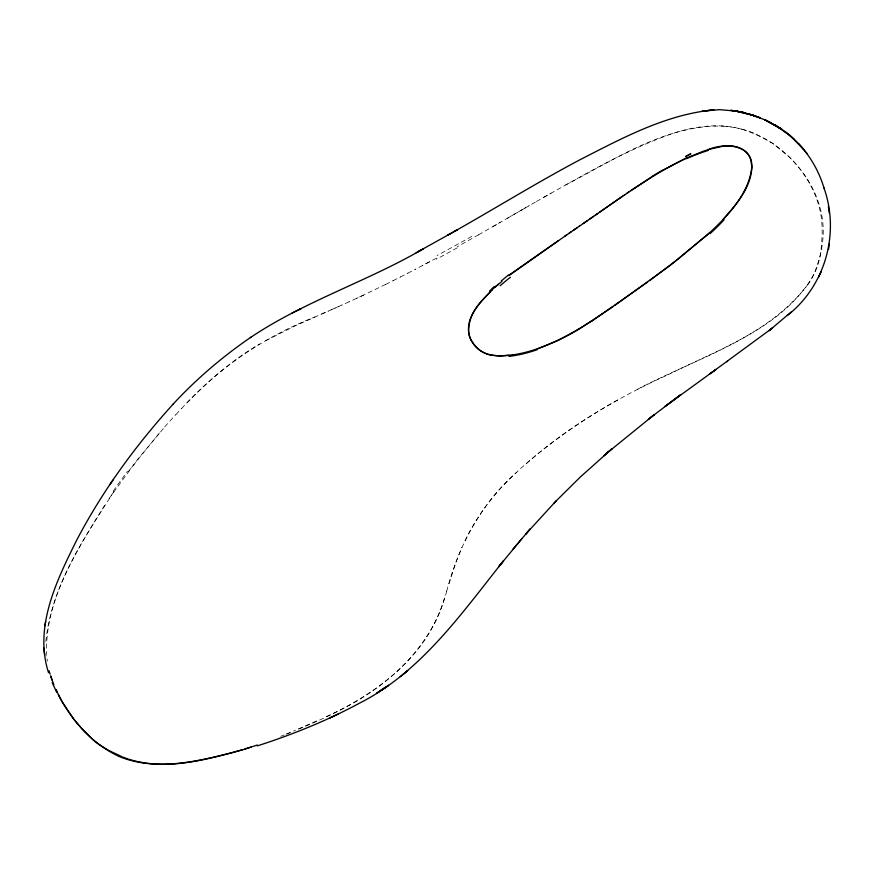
<?xml version="1.0" encoding="UTF-8"?>
<svg xmlns="http://www.w3.org/2000/svg" width="874" height="874" viewBox="0 0 874 874"><rect width="100%" height="100%" fill="white"/><g stroke="black" fill="none" stroke-linecap="round" stroke-linejoin="round"><path stroke-width="0.66" stroke-dasharray="4.37 3.28" d="M45.841 641.538C50.714 591.25 78.66 547.102 104.705 505.15M448.996 583.887L456.162 561.796L461.876 547.408M446.734 591.152C457.768 548.315 478.886 507.75 511.312 477.226C543.672 446.21 580.806 420.481 619.939 398.762M446.723 590.999C431.395 651.469 379.655 693.923 324.33 717.412M444.44 598.067C424.928 666.698 358.832 704.837 296.942 729.757M465.012 540.733C477.51 515.015 495.077 491.854 516.272 472.681M113.795 491.669C82.964 540.558 45.109 593.828 46.486 654.08M109.108 498.519L138.19 458.632L164.902 426.752M808.374 283.908C766.52 339.123 695.278 358.482 636.501 389.815M128.139 471.731L159.45 432.98M164.716 426.84L175.805 414.604M175.936 414.571L181.41 408.639M181.497 408.639C218.085 368.063 264.177 336.938 314.935 316.934M187.08 402.848C208.897 380.529 232.604 359.717 259.654 343.941M526.498 463.504C569.324 426.075 618.705 396.774 670.533 373.624M507.39 218.271L521.887 209.88M478.537 234.833L536.68 201.37M522.139 209.749L529.426 205.543M492.958 226.585L500.234 222.4M536.439 201.49L551.133 193.121M543.737 197.316C583.614 174.975 623.348 151.694 666.338 135.765C693.705 125.539 725.049 120.863 752.59 133.176A148.307 144.308 -8.9 0 1 765.832 139.163C794.772 155.856 817.649 186.282 821.626 219.898A169.195 164.662 -13.3 0 1 822.172 235.357L820.926 251.668L818.785 261.719A77.425 75.404 -12.3 0 1 813.399 275.474C782.907 327.368 721.476 347.972 670.413 373.602M478.69 234.756L457.386 246.708M565.609 184.96C615.056 159.461 665.322 124.709 723.191 126.085M265.718 340.685L295.674 325.62L342.116 304.971M436.454 258.125L422.24 265.674M429.516 261.829L415.041 269.443M407.754 273.223L415.27 269.334M400.412 276.982L407.994 273.103M393.027 280.729L400.631 276.872M385.62 284.432L393.213 280.641M385.751 284.367L356.21 298.591M363.551 295.139L349.032 301.88M316.508 720.963L293.555 731.09M349.163 301.803L328.165 311.166M321.577 314.017L328.318 311.068M286.585 733.974L292.408 731.593M286.497 734.094L289.982 732.674M280.74 736.312L284.247 734.936M47.021 658.909L47.382 661.159M742.419 129.297A94.447 91.857 -8.6 0 1 755.912 134.017L772.987 143.555L789.08 156.894A135.284 131.603 -10.1 0 1 799.961 168.911C816.458 189.188 825.93 215.681 822.587 241.923A115.084 111.916 -15.2 0 1 820.02 256.617L815.431 270.569A88.864 86.668 -9.9 0 1 808.395 283.919M723.191 126.162A98.675 96.14 -9.5 0 1 742.408 129.341M471.763 236.373A608.337 173.478 -32.9 0 1 436.989 255.547M46.082 656.046A86.373 83.205 5.7 0 1 45.863 653.719M113.15 491.275A678.519 640.445 -11.7 0 1 127.506 471.304M457.244 247.823A588.322 169.447 -33 0 1 436.268 259.25"/><path stroke-width="1.31" d="M787.408 315.492C825.384 285.634 840.133 232.976 823.865 187.659M828.486 249.44L829.437 243.551M173.489 403.755C135.962 445.052 102.662 490.543 76.759 540.045C56.712 580.391 33.824 626.691 48.518 672.641M45.623 621.403L44.945 625.718M818.61 277.025L821.232 271.727M112.899 480.197L109.993 484.447M521.658 538.941L498.683 566.767L503.479 560.857C461.658 613.384 421.301 671.582 359.935 702.958C327.237 720.569 292.648 734.553 257.295 745.893M512.809 549.353L530.147 528.967L525.7 534.167L556.334 500.671M723.399 219.243C736.738 204.975 749.138 188.271 751.651 168.354A15.743 15.415 -19 0 0 751.421 164.17C750.777 147.75 731.614 142.855 718.472 147.335M173.336 403.908C196.563 378.803 222.772 356.472 250.991 337.178M723.333 218.992C736.432 204.418 750.832 187.713 751.902 167.251C752.645 143.751 723.716 142.659 707.689 149.836M554.094 502.965L580.423 476.909L611.975 448.755L603.825 455.758L608.839 451.454M490.39 291.752C479.804 302.841 466.727 315.787 468.65 332.502A25.717 23.882 24 0 0 471.01 340.062L474.309 345.11A27.935 26.045 23.6 0 0 490.358 355.073L499.524 356.024L508.974 355.434M491.931 290.365C482.961 299.137 473.304 308.511 469.961 321.02A47.939 44.618 18.6 0 0 468.868 326.996C467.721 333.748 470.441 340.532 474.866 345.536A19.883 18.43 24.3 0 0 475.959 346.727C483.442 355.172 495.252 356.472 505.86 355.489M495.132 287.131L498.344 284.137M791.21 311.985L769.24 330.558M496.847 285.809L501.894 281.352M709.349 233.019L677.863 259.25L649.601 280.63M705.187 236.483L670.15 265.434L614.946 305.332M606.971 453.071L654.331 414.647L648.366 419.247L680.66 394.753L664.906 406.53L715.97 369.418L709.415 374.247M403.591 673.985L407.71 670.598L400.292 676.662M769.153 330.601L772.649 327.859L710.988 373.078M508.93 275.561L566.909 234.778M508.635 275.474L558.53 240.525M726.818 361.77L727.627 361.17M647.623 282.051L592.288 320.824M599.695 212.153L618.53 199.01M591.512 217.812L597.707 213.507M595.642 214.96L622.703 196.147M583.264 223.525L587.579 220.543M585.329 222.094L591.622 217.757M589.447 219.243L593.632 216.359M575.256 229.043L579.396 226.191M579.134 226.366L585.547 221.952M612.893 306.752L579.56 328.799A284.749 277.386 88.5 0 1 556.356 341.231M564.724 236.275L570.897 232.036M618.399 199.152L624.757 194.738M569.007 233.347L575.016 229.207M573.18 230.474L577.069 227.786M624.626 194.891L628.854 191.952M250.346 337.615C304.272 301.344 367.102 281.548 423.125 248.948L416.133 252.739M626.713 193.471L634.994 187.823M630.875 190.652L651.742 176.843M635.048 187.855L653.96 175.652M592.244 320.671C567.936 336.064 541.825 350.529 513.005 354.855M455.321 230.889L457.331 229.753L447.696 235.193C492.433 210.197 535.937 183.005 581.265 159.068C623.238 137.655 666.261 114.374 713.96 109.884L702.139 111.151L719.531 109.665L737.361 111.216L743.479 112.506L730.762 110.299L742.987 112.342L755.005 115.892L736.421 111.118L754.513 115.652L760.402 117.903L748.111 113.696L765.023 119.847L780.799 128.707L764.542 119.672L775.73 125.485L775.26 125.19C798.967 138.791 816.316 162.051 824.029 188.129M662.35 170.474L686.199 158.041M449.782 234.013L418.296 251.581M685.675 156.479L690.864 153.791L685.904 156.348M292.036 313.045L301.126 308.642L298.766 309.767M338.522 713.872L330.11 717.816L334.196 715.904M556.312 341.144L537.16 349.032M252.586 746.593L257.262 745.019M128.489 759.124C166.278 771.174 206.395 759.659 243.245 749.564M235.15 751.88L243.278 749.499M234.003 752.197C196.967 761.516 155.867 771.611 118.984 756.436C90.59 743.031 68.926 717.685 55.925 689.488M123.267 757.234L127.407 758.774M122.229 756.84L108.507 750.362L98.565 744.211A59.705 57.848 14 0 1 92.087 738.934L82.385 729.222M765.023 119.847L771.01 122.863M779.87 128.085L780.34 128.369L774.768 124.949L790.085 135.656L784.83 131.537M794.182 139.305L789.626 135.295L803.304 148.951L798.519 143.587M82.069 728.872L74.29 719.848M73.995 719.466L62.513 702.434M802.933 148.493L807.019 153.682L806.658 153.223M62.283 702.041L60.12 698.064M59.902 697.66L59.476 696.851M59.268 696.447L58.438 694.808M56.559 692.044L52.178 682.616M56.023 689.608L57.181 692.077M52.516 681.185L53.882 684.724M50.845 676.531L52.058 680.016M49.042 670.795L50.091 674.225M50.648 675.788L51.249 677.776M828.377 206.723L829.306 213.158M43.908 648.027L44.454 653.686M718.461 147.28A130.39 126.959 -18 0 0 710.365 149.126A106.388 103.383 -17.8 0 0 702.62 151.497L688.767 157.123A307.353 297.521 -18.1 0 0 654.036 175.783M501.381 280.893A214.633 186.479 -10.7 0 1 508.417 275.059M491.691 290.19A289.414 238.853 -16.2 0 1 496.618 285.623M512.983 354.735A94.534 90 28.3 0 1 505.849 355.357M723.475 219.123A275.124 270.82 -9.9 0 1 705.296 236.603M724.065 219.844A218.839 215.834 -6.3 0 1 709.983 233.708M537.368 349.589A137.557 134.377 59.1 0 1 509.116 356.406M489.527 291.14A217.036 183.005 -14.6 0 1 494.269 286.475M500.179 285.732A176.603 153.857 -10.6 0 1 510.394 277.276M651.643 176.69A297.193 289.775 -16.4 0 1 662.263 170.321M686.516 158.707A179.498 173.205 -18.5 0 1 707.918 150.547M52.156 680.409A81.151 77.786 14.3 0 1 51.555 678.65M388.526 685.358L381.13 690.307L388.526 685.358M384.56 688.035L377.022 692.94L384.56 688.035M251.417 746.986L244.414 749.193L251.45 746.931"/></g></svg>
